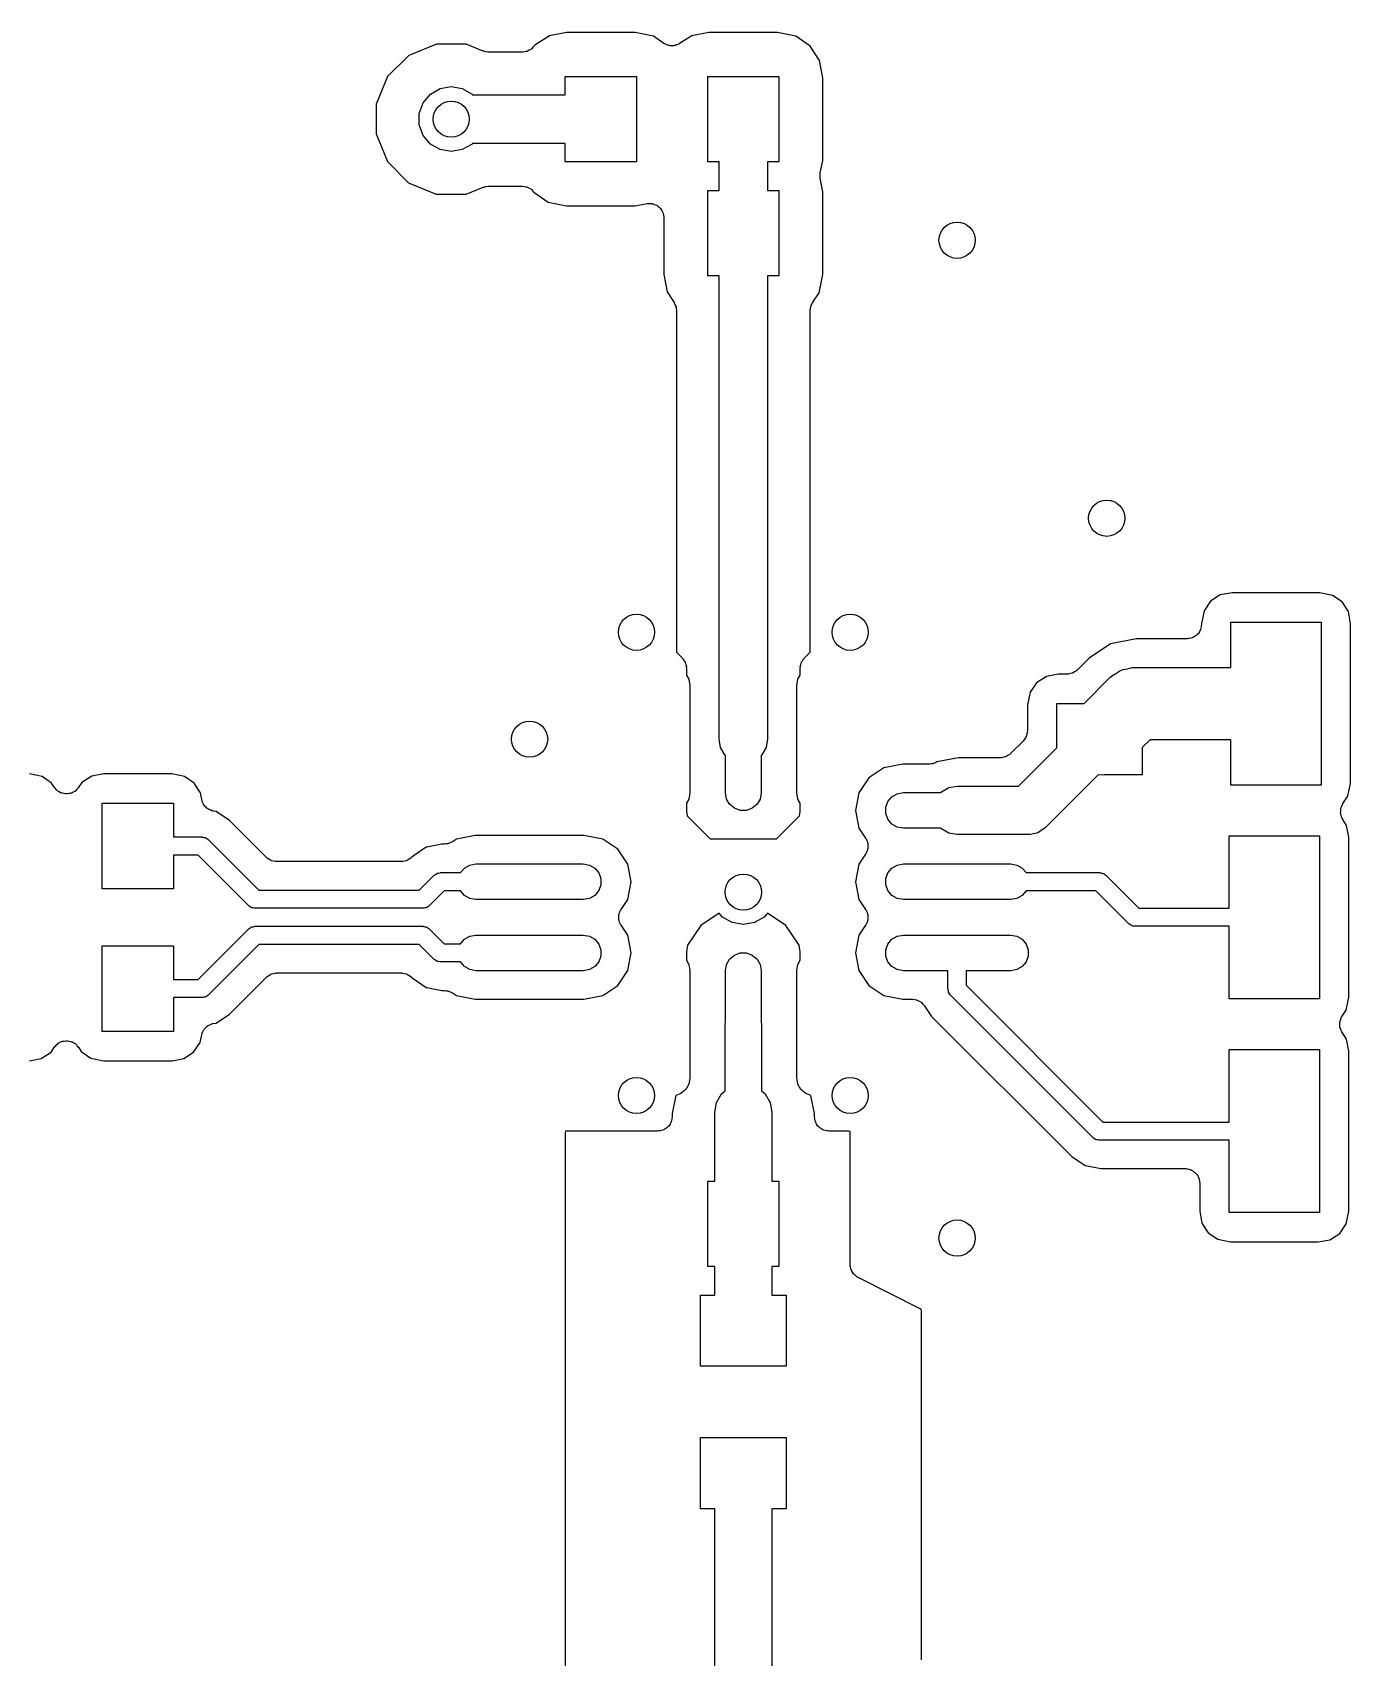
# Model space of a CAD drawing. Extents: x 85 to 210, y -138 to -65.
# Drawn here: x 180.26 to 189.51, y -112.69 to -101.29 of the extents above; entities that cross this region are included whole.
import ezdxf

# ---------------------------------------------------------------- set-up
doc = ezdxf.new("R2010")
doc.units = 0
doc.header["$MEASUREMENT"] = 0
doc.layers.add('BLACK', color=7, linetype='CONTINUOUS')

msp = doc.modelspace()

# ---------------------------------------------------------------- linework, layer by layer
at = {"layer": 'Black'}
for p, q in [((183.889, -101.315), (183.787, -101.381)), ((184.009, -101.292), (183.889, -101.315)), ((184.49, -101.292), (184.009, -101.292)), ((184.619, -101.318), (184.49, -101.292)), ((184.693, -101.369), (184.619, -101.318)), ((184.889, -101.315), (184.803, -101.37)), ((185.009, -101.292), (184.889, -101.315)), ((185.49, -101.292), (185.009, -101.292)), ((185.619, -101.318), (185.49, -101.292)), ((185.719, -101.387), (185.619, -101.318)), ((182.902, -101.453), (182.753, -101.601)), ((183.096, -101.373), (182.902, -101.453)), ((183.305, -101.373), (183.096, -101.373)), ((183.424, -101.422), (183.305, -101.373)), ((183.426, -101.423), (183.424, -101.422)), ((183.428, -101.424), (183.426, -101.423)), ((183.443, -101.427), (183.428, -101.424)), ((183.458, -101.43), (183.443, -101.427)), ((183.46, -101.43), (183.458, -101.43)), ((183.462, -101.43), (183.46, -101.43)), ((183.7, -101.43), (183.462, -101.43)), ((183.714, -101.428), (183.7, -101.43)), ((183.727, -101.426), (183.714, -101.428)), ((183.731, -101.425), (183.727, -101.426)), ((183.735, -101.424), (183.731, -101.425)), ((183.746, -101.417), (183.735, -101.424)), ((183.759, -101.411), (183.746, -101.417)), ((183.761, -101.409), (183.759, -101.411)), ((183.765, -101.407), (183.761, -101.409)), ((183.773, -101.396), (183.765, -101.407)), ((183.783, -101.386), (183.773, -101.396)), ((183.787, -101.381), (183.783, -101.386)), ((184.698, -101.371), (184.693, -101.369)), ((184.703, -101.375), (184.698, -101.371)), ((184.714, -101.378), (184.703, -101.375)), ((184.724, -101.383), (184.714, -101.378)), ((184.731, -101.383), (184.724, -101.383)), ((184.737, -101.385), (184.731, -101.383)), ((184.748, -101.385), (184.737, -101.385)), ((184.759, -101.386), (184.748, -101.385)), ((184.765, -101.384), (184.759, -101.386)), ((184.771, -101.384), (184.765, -101.384)), ((184.782, -101.379), (184.771, -101.384)), ((184.792, -101.376), (184.782, -101.379)), ((184.797, -101.373), (184.792, -101.376)), ((184.803, -101.37), (184.797, -101.373)), ((185.785, -101.489), (185.719, -101.387)), ((185.808, -101.609), (185.785, -101.489)), ((182.753, -101.601), (182.673, -101.795)), ((183.054, -101.725), (183.122, -101.686)), ((183.122, -101.686), (183.2, -101.672)), ((183.2, -101.672), (183.278, -101.686)), ((183.278, -101.686), (183.346, -101.725)), ((184, -101.73), (184, -101.6)), ((184, -101.6), (184.5, -101.6)), ((184.5, -101.6), (184.5, -102.2)), ((185, -102.2), (185, -101.6)), ((185, -101.6), (185.5, -101.6)), ((185.5, -101.6), (185.5, -102.2)), ((185.808, -102.19), (185.808, -101.609)), ((182.673, -101.795), (182.673, -102.004)), ((182.976, -101.86), (183.003, -101.786)), ((183.003, -101.786), (183.054, -101.725)), ((183.346, -101.725), (183.35, -101.73)), ((183.35, -101.73), (184, -101.73)), ((182.976, -101.94), (182.976, -101.86)), ((182.673, -102.004), (182.753, -102.198)), ((183.003, -102.014), (182.976, -101.94)), ((183.054, -102.075), (183.003, -102.014)), ((183.122, -102.114), (183.054, -102.075)), ((183.2, -102.128), (183.122, -102.114)), ((183.278, -102.114), (183.2, -102.128)), ((183.346, -102.075), (183.278, -102.114)), ((183.35, -102.07), (183.346, -102.075)), ((184, -102.07), (183.35, -102.07)), ((184, -102.2), (184, -102.07)), ((182.753, -102.198), (182.901, -102.347)), ((184.5, -102.2), (184, -102.2)), ((185.08, -102.2), (185, -102.2)), ((185.08, -102.4), (185.08, -102.2)), ((185.5, -102.2), (185.42, -102.2)), ((185.42, -102.2), (185.42, -102.4)), ((185.79, -102.276), (185.808, -102.19)), ((182.901, -102.347), (183.095, -102.427)), ((183.304, -102.427), (183.424, -102.378)), ((183.424, -102.378), (183.426, -102.377)), ((183.426, -102.377), (183.428, -102.376)), ((183.428, -102.376), (183.443, -102.373)), ((183.443, -102.373), (183.458, -102.37)), ((183.458, -102.37), (183.46, -102.37)), ((183.46, -102.37), (183.462, -102.37)), ((183.462, -102.37), (183.698, -102.37)), ((183.698, -102.37), (183.713, -102.373)), ((183.713, -102.373), (183.728, -102.374)), ((183.728, -102.374), (183.73, -102.376)), ((183.73, -102.376), (183.733, -102.376)), ((183.733, -102.376), (183.746, -102.384)), ((185.789, -102.311), (185.79, -102.296)), ((185.79, -102.313), (185.789, -102.311)), ((185.79, -102.278), (185.79, -102.276)), ((185.79, -102.28), (185.79, -102.278)), ((185.79, -102.296), (185.79, -102.28)), ((185.79, -102.315), (185.79, -102.313)), ((185.808, -102.409), (185.79, -102.315)), ((183.095, -102.427), (183.304, -102.427)), ((183.746, -102.384), (183.759, -102.39)), ((183.759, -102.39), (183.761, -102.392)), ((183.761, -102.392), (183.763, -102.393)), ((183.763, -102.393), (183.772, -102.405)), ((183.772, -102.405), (183.779, -102.412)), ((183.779, -102.412), (183.881, -102.482)), ((183.881, -102.482), (184.01, -102.508)), ((184.491, -102.508), (184.574, -102.492)), ((184.574, -102.492), (184.574, -102.492)), ((184.574, -102.492), (184.575, -102.492)), ((184.575, -102.492), (184.592, -102.492)), ((184.592, -102.492), (184.608, -102.492)), ((184.608, -102.492), (184.609, -102.492)), ((184.609, -102.492), (184.61, -102.492)), ((184.61, -102.492), (184.625, -102.498)), ((185, -103), (185, -102.4)), ((185, -102.4), (185.08, -102.4)), ((185.42, -102.4), (185.5, -102.4)), ((185.5, -102.4), (185.5, -103)), ((185.808, -102.99), (185.808, -102.409)), ((184.01, -102.508), (184.491, -102.508)), ((184.625, -102.498), (184.641, -102.503)), ((184.641, -102.503), (184.642, -102.504)), ((184.642, -102.504), (184.642, -102.504)), ((184.642, -102.504), (184.655, -102.515)), ((184.655, -102.515), (184.668, -102.525)), ((184.668, -102.525), (184.668, -102.526)), ((184.668, -102.526), (184.669, -102.526)), ((184.669, -102.526), (184.677, -102.541)), ((184.677, -102.541), (184.686, -102.555)), ((184.686, -102.555), (184.686, -102.556)), ((184.686, -102.556), (184.686, -102.556)), ((184.686, -102.556), (184.689, -102.573)), ((184.689, -102.573), (184.692, -102.589)), ((184.692, -102.589), (184.692, -102.59)), ((184.692, -102.59), (184.692, -102.59)), ((184.692, -102.59), (184.692, -102.991)), ((184.692, -102.991), (184.715, -103.111)), ((185.08, -103), (185, -103)), ((185.08, -105.599), (185.08, -103)), ((185.5, -103), (185.42, -103)), ((185.42, -103), (185.42, -105.599)), ((185.782, -103.119), (185.808, -102.99)), ((184.715, -103.111), (184.764, -103.187)), ((185.737, -103.184), (185.782, -103.119)), ((184.764, -103.187), (184.768, -103.198)), ((184.768, -103.198), (184.774, -103.207)), ((184.774, -103.207), (184.775, -103.213)), ((184.775, -103.213), (184.778, -103.219)), ((184.778, -103.219), (184.778, -103.23)), ((184.778, -103.23), (184.78, -103.241)), ((184.78, -103.241), (184.78, -105.639)), ((185.72, -103.24), (185.722, -103.228)), ((185.72, -105.639), (185.72, -103.24)), ((185.722, -103.228), (185.723, -103.215)), ((185.723, -103.215), (185.725, -103.211)), ((185.725, -103.211), (185.726, -103.206)), ((185.726, -103.206), (185.732, -103.195)), ((185.732, -103.195), (185.737, -103.184)), ((188.68, -105.223), (188.597, -105.238)), ((189.295, -105.223), (188.68, -105.223)), ((189.385, -105.241), (189.295, -105.223)), ((188.528, -105.282), (188.483, -105.349)), ((188.597, -105.238), (188.528, -105.282)), ((189.452, -105.286), (189.385, -105.241)), ((189.496, -105.355), (189.452, -105.286)), ((188.465, -105.446), (188.463, -105.455)), ((188.463, -105.455), (188.463, -105.463)), ((188.483, -105.349), (188.465, -105.439)), ((188.465, -105.439), (188.465, -105.446)), ((188.671, -105.746), (188.671, -105.428)), ((188.671, -105.428), (189.305, -105.428)), ((189.305, -105.428), (189.305, -106.572)), ((189.511, -105.438), (189.496, -105.355)), ((189.511, -106.561), (189.511, -105.438)), ((188.01, -105.546), (187.827, -105.582)), ((188.365, -105.546), (188.01, -105.546)), ((188.373, -105.544), (188.365, -105.546)), ((188.382, -105.544), (188.373, -105.544)), ((188.39, -105.541), (188.382, -105.544)), ((188.399, -105.54), (188.39, -105.541)), ((188.406, -105.536), (188.399, -105.54)), ((188.415, -105.533), (188.406, -105.536)), ((188.421, -105.527), (188.415, -105.533)), ((188.429, -105.523), (188.421, -105.527)), ((188.435, -105.516), (188.429, -105.523)), ((188.441, -105.51), (188.435, -105.516)), ((188.446, -105.503), (188.441, -105.51)), ((188.451, -105.496), (188.446, -105.503)), ((188.454, -105.488), (188.451, -105.496)), ((188.459, -105.48), (188.454, -105.488)), ((188.46, -105.472), (188.459, -105.48)), ((188.463, -105.463), (188.46, -105.472)), ((184.78, -105.639), (184.821, -105.679)), ((184.821, -105.679), (184.823, -105.683)), ((184.823, -105.683), (184.827, -105.686)), ((184.827, -105.686), (184.833, -105.697)), ((185.08, -106.25), (185.08, -105.599)), ((185.42, -105.599), (185.42, -106.25)), ((185.667, -105.697), (185.673, -105.686)), ((185.673, -105.686), (185.677, -105.683)), ((185.677, -105.683), (185.679, -105.679)), ((185.679, -105.679), (185.72, -105.639)), ((187.672, -105.686), (187.593, -105.765)), ((187.678, -105.682), (187.672, -105.686)), ((187.827, -105.582), (187.678, -105.682)), ((184.833, -105.697), (184.841, -105.708)), ((184.841, -105.708), (184.842, -105.712)), ((184.842, -105.712), (184.844, -105.716)), ((184.844, -105.716), (184.846, -105.729)), ((184.846, -105.729), (184.85, -105.741)), ((184.85, -105.741), (184.849, -105.746)), ((184.849, -105.746), (184.85, -105.75)), ((184.85, -105.75), (184.85, -105.8)), ((184.85, -105.8), (184.867, -105.83)), ((185.633, -105.83), (185.65, -105.8)), ((185.65, -105.741), (185.654, -105.729)), ((185.651, -105.746), (185.65, -105.741)), ((185.65, -105.75), (185.651, -105.746)), ((185.65, -105.8), (185.65, -105.75)), ((185.654, -105.729), (185.656, -105.716)), ((185.656, -105.716), (185.658, -105.712)), ((185.658, -105.712), (185.659, -105.708)), ((185.659, -105.708), (185.667, -105.697)), ((187.459, -105.794), (187.377, -105.81)), ((187.522, -105.794), (187.459, -105.794)), ((187.527, -105.793), (187.522, -105.794)), ((187.531, -105.794), (187.527, -105.793)), ((187.544, -105.79), (187.531, -105.794)), ((187.557, -105.788), (187.544, -105.79)), ((187.56, -105.786), (187.557, -105.788)), ((187.565, -105.785), (187.56, -105.786)), ((187.575, -105.777), (187.565, -105.785)), ((187.587, -105.771), (187.575, -105.777)), ((187.59, -105.767), (187.587, -105.771)), ((187.593, -105.765), (187.59, -105.767)), ((187.837, -105.805), (187.865, -105.789)), ((187.865, -105.789), (187.893, -105.77)), ((187.893, -105.77), (187.903, -105.767)), ((187.903, -105.767), (187.913, -105.761)), ((187.913, -105.761), (187.946, -105.756)), ((187.946, -105.756), (187.978, -105.747)), ((187.978, -105.747), (187.989, -105.748)), ((187.989, -105.748), (188, -105.746)), ((188, -105.746), (188.671, -105.746)), ((184.867, -105.83), (184.875, -105.873)), ((184.875, -105.873), (184.875, -106.627)), ((185.625, -105.873), (185.633, -105.83)), ((185.625, -106.627), (185.625, -105.873)), ((187.308, -105.854), (187.262, -105.921)), ((187.377, -105.81), (187.308, -105.854)), ((187.641, -106), (187.82, -105.82)), ((187.82, -105.82), (187.83, -105.814)), ((187.83, -105.814), (187.837, -105.805)), ((187.262, -105.921), (187.244, -106.01)), ((187.244, -106.01), (187.244, -106.191)), ((187.45, -106.31), (187.45, -106)), ((187.45, -106), (187.641, -106)), ((185.09, -106.308), (185.08, -106.25)), ((185.42, -106.25), (185.41, -106.308)), ((187.221, -106.255), (187.217, -106.258)), ((187.227, -106.244), (187.221, -106.255)), ((187.235, -106.233), (187.227, -106.244)), ((187.236, -106.229), (187.235, -106.233)), ((187.238, -106.225), (187.236, -106.229)), ((187.24, -106.213), (187.238, -106.225)), ((187.244, -106.2), (187.24, -106.213)), ((187.244, -106.191), (187.243, -106.196)), ((187.243, -106.196), (187.244, -106.2)), ((188.105, -106.254), (188.05, -106.309)), ((188.671, -106.254), (188.105, -106.254)), ((188.671, -106.572), (188.671, -106.254)), ((185.12, -106.359), (185.09, -106.308)), ((185.125, -106.364), (185.12, -106.359)), ((185.125, -106.627), (185.125, -106.364)), ((185.38, -106.359), (185.375, -106.364)), ((185.375, -106.364), (185.375, -106.627)), ((185.41, -106.308), (185.38, -106.359)), ((187.098, -106.371), (187.093, -106.372)), ((187.108, -106.363), (187.098, -106.371)), ((187.12, -106.357), (187.108, -106.363)), ((187.122, -106.353), (187.12, -106.357)), ((187.126, -106.351), (187.122, -106.353)), ((187.215, -106.262), (187.126, -106.351)), ((187.18, -106.58), (187.45, -106.31)), ((187.217, -106.258), (187.215, -106.262)), ((188.05, -106.309), (188.05, -106.5)), ((186.236, -106.452), (186.131, -106.522)), ((186.369, -106.425), (186.236, -106.452)), ((186.556, -106.425), (186.369, -106.425)), ((186.568, -106.423), (186.556, -106.425)), ((186.58, -106.422), (186.568, -106.423)), ((186.585, -106.42), (186.58, -106.422)), ((186.591, -106.419), (186.585, -106.42)), ((186.601, -106.413), (186.591, -106.419)), ((186.607, -106.41), (186.601, -106.413)), ((186.76, -106.38), (186.607, -106.41)), ((187.055, -106.38), (186.76, -106.38)), ((187.06, -106.379), (187.055, -106.38)), ((187.064, -106.38), (187.06, -106.379)), ((187.077, -106.376), (187.064, -106.38)), ((187.09, -106.374), (187.077, -106.376)), ((187.093, -106.372), (187.09, -106.374)), ((180.329, -106.512), (180.24, -106.494)), ((180.396, -106.558), (180.329, -106.512)), ((180.416, -106.589), (180.396, -106.558)), ((180.424, -106.597), (180.416, -106.589)), ((180.43, -106.606), (180.424, -106.597)), ((180.575, -106.599), (180.568, -106.608)), ((180.583, -106.591), (180.575, -106.599)), ((180.608, -106.554), (180.583, -106.591)), ((180.677, -106.51), (180.608, -106.554)), ((180.759, -106.494), (180.677, -106.51)), ((181.24, -106.494), (180.759, -106.494)), ((181.329, -106.512), (181.24, -106.494)), ((181.396, -106.558), (181.329, -106.512)), ((181.44, -106.627), (181.396, -106.558)), ((186.131, -106.522), (186.061, -106.626)), ((186.641, -106.62), (186.692, -106.59)), ((186.692, -106.59), (186.75, -106.58)), ((186.75, -106.58), (187.18, -106.58)), ((187.74, -106.5), (187.37, -106.87)), ((187.772, -106.503), (187.74, -106.5)), ((187.783, -106.5), (187.772, -106.503)), ((188.05, -106.5), (187.783, -106.5)), ((189.305, -106.572), (188.671, -106.572)), ((189.493, -106.651), (189.511, -106.561)), ((180.435, -106.61), (180.43, -106.606)), ((180.439, -106.614), (180.435, -106.61)), ((180.449, -106.619), (180.439, -106.614)), ((180.459, -106.626), (180.449, -106.619)), ((180.465, -106.627), (180.459, -106.626)), ((180.47, -106.63), (180.465, -106.627)), ((180.482, -106.631), (180.47, -106.63)), ((180.492, -106.634), (180.482, -106.631)), ((180.499, -106.634), (180.492, -106.634)), ((180.505, -106.634), (180.499, -106.634)), ((180.516, -106.632), (180.505, -106.634)), ((180.527, -106.631), (180.516, -106.632)), ((180.533, -106.628), (180.527, -106.631)), ((180.539, -106.627), (180.533, -106.628)), ((180.548, -106.621), (180.539, -106.627)), ((180.558, -106.616), (180.548, -106.621)), ((180.563, -106.611), (180.558, -106.616)), ((180.568, -106.608), (180.563, -106.611)), ((180.75, -107.3), (180.75, -106.7)), ((180.75, -106.7), (181.25, -106.7)), ((181.25, -106.7), (181.25, -106.936)), ((181.449, -106.674), (181.44, -106.627)), ((181.452, -106.681), (181.449, -106.674)), ((181.453, -106.688), (181.452, -106.681)), ((181.458, -106.697), (181.453, -106.688)), ((181.462, -106.707), (181.458, -106.697)), ((181.466, -106.712), (181.462, -106.707)), ((181.47, -106.719), (181.466, -106.712)), ((184.867, -106.67), (184.85, -106.7)), ((184.85, -106.7), (184.85, -106.758)), ((184.875, -106.627), (184.867, -106.67)), ((185.133, -106.67), (185.125, -106.627)), ((185.154, -106.707), (185.133, -106.67)), ((185.188, -106.735), (185.154, -106.707)), ((185.346, -106.707), (185.312, -106.735)), ((185.367, -106.67), (185.346, -106.707)), ((185.375, -106.627), (185.367, -106.67)), ((185.633, -106.67), (185.625, -106.627)), ((185.65, -106.7), (185.633, -106.67)), ((185.65, -106.758), (185.65, -106.7)), ((186.061, -106.626), (186.036, -106.75)), ((186.25, -106.728), (186.265, -106.688)), ((186.265, -106.688), (186.293, -106.654)), ((186.293, -106.654), (186.33, -106.633)), ((186.33, -106.633), (186.373, -106.625)), ((186.373, -106.625), (186.636, -106.625)), ((186.636, -106.625), (186.641, -106.62)), ((189.448, -106.724), (189.452, -106.713)), ((189.452, -106.713), (189.456, -106.708)), ((189.456, -106.708), (189.458, -106.702)), ((189.458, -106.702), (189.493, -106.651)), ((181.477, -106.725), (181.47, -106.719)), ((181.484, -106.733), (181.477, -106.725)), ((181.49, -106.737), (181.484, -106.733)), ((181.496, -106.741), (181.49, -106.737)), ((181.505, -106.745), (181.496, -106.741)), ((181.514, -106.75), (181.505, -106.745)), ((181.521, -106.751), (181.514, -106.75)), ((181.528, -106.754), (181.521, -106.751)), ((181.55, -106.758), (181.528, -106.754)), ((181.643, -106.821), (181.55, -106.758)), ((181.903, -107.08), (181.643, -106.821)), ((184.85, -106.758), (184.856, -106.787)), ((184.856, -106.787), (185.018, -106.95)), ((185.228, -106.75), (185.188, -106.735)), ((185.272, -106.75), (185.228, -106.75)), ((185.312, -106.735), (185.272, -106.75)), ((185.482, -106.95), (185.644, -106.787)), ((185.644, -106.787), (185.65, -106.758)), ((186.036, -106.75), (186.061, -106.874)), ((186.25, -106.772), (186.25, -106.728)), ((186.265, -106.812), (186.25, -106.772)), ((186.293, -106.846), (186.265, -106.812)), ((189.441, -106.769), (189.442, -106.757)), ((189.443, -106.775), (189.441, -106.769)), ((189.442, -106.746), (189.443, -106.74)), ((189.442, -106.757), (189.442, -106.746)), ((189.443, -106.74), (189.444, -106.734)), ((189.443, -106.781), (189.443, -106.775)), ((189.448, -106.791), (189.443, -106.781)), ((189.444, -106.734), (189.448, -106.724)), ((189.451, -106.802), (189.448, -106.791)), ((189.454, -106.807), (189.451, -106.802)), ((189.457, -106.813), (189.454, -106.807)), ((189.484, -106.855), (189.457, -106.813)), ((181.25, -106.936), (181.45, -106.936)), ((181.45, -106.936), (181.453, -106.937)), ((181.453, -106.937), (181.456, -106.937)), ((181.456, -106.937), (181.464, -106.939)), ((181.464, -106.939), (181.472, -106.94)), ((181.472, -106.94), (181.474, -106.942)), ((183.369, -106.925), (183.236, -106.952)), ((184.131, -106.925), (183.369, -106.925)), ((184.264, -106.952), (184.131, -106.925)), ((186.061, -106.874), (186.108, -106.944)), ((186.33, -106.867), (186.293, -106.846)), ((186.373, -106.875), (186.33, -106.867)), ((186.636, -106.875), (186.373, -106.875)), ((186.641, -106.88), (186.636, -106.875)), ((186.692, -106.91), (186.641, -106.88)), ((186.75, -106.92), (186.692, -106.91)), ((187.25, -106.92), (186.75, -106.92)), ((187.257, -106.919), (187.25, -106.92)), ((187.265, -106.919), (187.257, -106.919)), ((187.286, -106.914), (187.265, -106.919)), ((187.308, -106.91), (187.286, -106.914)), ((187.315, -106.906), (187.308, -106.91)), ((187.322, -106.904), (187.315, -106.906)), ((187.34, -106.891), (187.322, -106.904)), ((187.359, -106.88), (187.34, -106.891)), ((187.364, -106.874), (187.359, -106.88)), ((187.37, -106.87), (187.364, -106.874)), ((188.659, -107.436), (188.659, -106.928)), ((188.659, -106.928), (189.293, -106.928)), ((189.293, -106.928), (189.293, -108.072)), ((189.499, -106.938), (189.484, -106.855)), ((189.499, -108.061), (189.499, -106.938)), ((181.474, -106.942), (181.477, -106.942)), ((181.477, -106.942), (181.484, -106.947)), ((181.484, -106.947), (181.491, -106.951)), ((181.491, -106.951), (181.493, -106.953)), ((181.493, -106.953), (181.495, -106.955)), ((181.495, -106.955), (181.849, -107.309)), ((183.025, -107.008), (182.932, -107.071)), ((183.028, -107.008), (183.025, -107.008)), ((183.135, -106.986), (183.028, -107.008)), ((183.028, -107.008), (183.028, -107.008)), ((183.153, -106.986), (183.135, -106.986)), ((183.165, -106.984), (183.153, -106.986)), ((183.177, -106.984), (183.165, -106.984)), ((183.182, -106.981), (183.177, -106.984)), ((183.187, -106.98), (183.182, -106.981)), ((183.198, -106.974), (183.187, -106.98)), ((183.209, -106.97), (183.198, -106.974)), ((183.236, -106.952), (183.209, -106.97)), ((184.369, -107.022), (184.264, -106.952)), ((184.439, -107.126), (184.369, -107.022)), ((185.018, -106.95), (185.482, -106.95)), ((186.108, -106.944), (186.111, -106.95)), ((186.111, -107.05), (186.108, -107.056)), ((186.111, -106.95), (186.115, -106.956)), ((186.115, -107.044), (186.111, -107.05)), ((186.115, -106.956), (186.118, -106.966)), ((186.118, -107.034), (186.115, -107.044)), ((186.118, -106.966), (186.122, -106.976)), ((186.122, -107.024), (186.118, -107.034)), ((186.122, -106.976), (186.123, -106.983)), ((186.123, -107.017), (186.122, -107.024)), ((186.123, -106.983), (186.124, -106.989)), ((186.124, -107.011), (186.123, -107.017)), ((186.124, -106.989), (186.124, -107)), ((186.124, -107), (186.124, -107.011)), ((181.424, -107.063), (181.25, -107.063)), ((181.25, -107.063), (181.25, -107.3)), ((181.778, -107.418), (181.424, -107.063)), ((181.906, -107.083), (181.903, -107.08)), ((181.909, -107.086), (181.906, -107.083)), ((181.921, -107.093), (181.909, -107.086)), ((181.931, -107.1), (181.921, -107.093)), ((181.936, -107.101), (181.931, -107.1)), ((181.939, -107.103), (181.936, -107.101)), ((181.952, -107.106), (181.939, -107.103)), ((181.965, -107.109), (181.952, -107.106)), ((181.969, -107.109), (181.965, -107.109)), ((181.974, -107.109), (181.969, -107.109)), ((182.851, -107.109), (181.974, -107.109)), ((182.856, -107.109), (182.851, -107.109)), ((182.86, -107.109), (182.856, -107.109)), ((182.873, -107.106), (182.86, -107.109)), ((182.886, -107.103), (182.873, -107.106)), ((182.889, -107.101), (182.886, -107.103)), ((182.894, -107.1), (182.889, -107.101)), ((182.904, -107.093), (182.894, -107.1)), ((182.916, -107.086), (182.904, -107.093)), ((182.919, -107.083), (182.916, -107.086)), ((182.922, -107.08), (182.919, -107.083)), ((182.932, -107.071), (182.922, -107.08)), ((183.266, -107.186), (183.293, -107.154)), ((183.293, -107.154), (183.33, -107.133)), ((183.33, -107.133), (183.373, -107.125)), ((183.373, -107.125), (184.127, -107.125)), ((184.127, -107.125), (184.17, -107.133)), ((184.17, -107.133), (184.207, -107.154)), ((184.207, -107.154), (184.235, -107.188)), ((184.464, -107.25), (184.439, -107.126)), ((186.061, -107.126), (186.036, -107.25)), ((186.108, -107.056), (186.061, -107.126)), ((186.265, -107.188), (186.293, -107.154)), ((186.293, -107.154), (186.33, -107.133)), ((186.33, -107.133), (186.373, -107.125)), ((186.373, -107.125), (187.127, -107.125)), ((187.127, -107.125), (187.17, -107.133)), ((187.17, -107.133), (187.207, -107.154)), ((187.207, -107.154), (187.234, -107.186)), ((182.976, -107.309), (183.08, -107.205)), ((183.08, -107.205), (183.082, -107.203)), ((183.082, -107.203), (183.084, -107.201)), ((183.084, -107.201), (183.091, -107.197)), ((183.091, -107.197), (183.098, -107.192)), ((183.098, -107.192), (183.101, -107.192)), ((183.101, -107.192), (183.103, -107.19)), ((183.103, -107.19), (183.111, -107.189)), ((183.111, -107.189), (183.119, -107.187)), ((183.119, -107.187), (183.122, -107.187)), ((183.122, -107.187), (183.125, -107.186)), ((183.125, -107.186), (183.266, -107.186)), ((184.235, -107.188), (184.25, -107.228)), ((184.25, -107.272), (184.235, -107.312)), ((184.25, -107.228), (184.25, -107.272)), ((184.439, -107.374), (184.464, -107.25)), ((186.036, -107.25), (186.061, -107.374)), ((186.25, -107.228), (186.265, -107.188)), ((186.25, -107.272), (186.25, -107.228)), ((186.265, -107.312), (186.25, -107.272)), ((187.234, -107.186), (187.75, -107.186)), ((187.75, -107.186), (187.753, -107.187)), ((187.753, -107.187), (187.756, -107.187)), ((187.756, -107.187), (187.764, -107.189)), ((187.764, -107.189), (187.772, -107.19)), ((187.772, -107.19), (187.774, -107.192)), ((187.774, -107.192), (187.777, -107.192)), ((187.777, -107.192), (187.784, -107.197)), ((187.784, -107.197), (187.791, -107.201)), ((187.791, -107.201), (187.793, -107.203)), ((187.793, -107.203), (187.795, -107.205)), ((187.795, -107.205), (188.026, -107.436)), ((181.25, -107.3), (180.75, -107.3)), ((181.849, -107.309), (182.976, -107.309)), ((183.151, -107.313), (183.047, -107.418)), ((183.266, -107.313), (183.151, -107.313)), ((183.293, -107.346), (183.266, -107.313)), ((183.33, -107.367), (183.293, -107.346)), ((183.373, -107.375), (183.33, -107.367)), ((184.127, -107.375), (183.373, -107.375)), ((184.17, -107.367), (184.127, -107.375)), ((184.207, -107.346), (184.17, -107.367)), ((184.235, -107.312), (184.207, -107.346)), ((184.392, -107.444), (184.439, -107.374)), ((186.061, -107.374), (186.108, -107.444)), ((186.293, -107.346), (186.265, -107.312)), ((186.33, -107.367), (186.293, -107.346)), ((186.373, -107.375), (186.33, -107.367)), ((187.127, -107.375), (186.373, -107.375)), ((187.17, -107.367), (187.127, -107.375)), ((187.207, -107.346), (187.17, -107.367)), ((187.234, -107.313), (187.207, -107.346)), ((187.724, -107.313), (187.234, -107.313)), ((187.955, -107.545), (187.724, -107.313)), ((181.78, -107.42), (181.778, -107.418)), ((181.782, -107.422), (181.78, -107.42)), ((181.789, -107.426), (181.782, -107.422)), ((181.796, -107.431), (181.789, -107.426)), ((181.799, -107.431), (181.796, -107.431)), ((181.801, -107.433), (181.799, -107.431)), ((181.809, -107.434), (181.801, -107.433)), ((181.817, -107.436), (181.809, -107.434)), ((181.82, -107.436), (181.817, -107.436)), ((181.823, -107.436), (181.82, -107.436)), ((183.002, -107.436), (181.823, -107.436)), ((183.005, -107.436), (183.002, -107.436)), ((183.008, -107.436), (183.005, -107.436)), ((183.016, -107.434), (183.008, -107.436)), ((183.024, -107.433), (183.016, -107.434)), ((183.026, -107.431), (183.024, -107.433)), ((183.029, -107.431), (183.026, -107.431)), ((183.036, -107.426), (183.029, -107.431)), ((183.043, -107.422), (183.036, -107.426)), ((183.045, -107.42), (183.043, -107.422)), ((183.047, -107.418), (183.045, -107.42)), ((184.376, -107.489), (184.377, -107.483)), ((184.376, -107.5), (184.376, -107.489)), ((184.376, -107.511), (184.376, -107.5)), ((184.377, -107.517), (184.376, -107.511)), ((184.377, -107.483), (184.378, -107.476)), ((184.378, -107.476), (184.382, -107.466)), ((184.382, -107.466), (184.385, -107.456)), ((184.385, -107.456), (184.389, -107.45)), ((184.389, -107.45), (184.392, -107.444)), ((185.081, -107.471), (184.951, -107.558)), ((185.104, -107.498), (185.081, -107.471)), ((185.172, -107.537), (185.104, -107.498)), ((185.396, -107.498), (185.328, -107.537)), ((185.419, -107.471), (185.396, -107.498)), ((185.549, -107.558), (185.419, -107.471)), ((186.108, -107.444), (186.111, -107.45)), ((186.111, -107.45), (186.115, -107.456)), ((186.115, -107.456), (186.118, -107.466)), ((186.118, -107.466), (186.122, -107.476)), ((186.122, -107.476), (186.123, -107.483)), ((186.123, -107.483), (186.124, -107.489)), ((186.124, -107.511), (186.123, -107.517)), ((186.124, -107.489), (186.124, -107.5)), ((186.124, -107.5), (186.124, -107.511)), ((188.026, -107.436), (188.659, -107.436)), ((181.424, -107.936), (181.778, -107.582)), ((181.778, -107.582), (181.78, -107.58)), ((181.78, -107.58), (181.782, -107.578)), ((181.782, -107.578), (181.789, -107.574)), ((181.789, -107.574), (181.796, -107.569)), ((181.796, -107.569), (181.799, -107.569)), ((181.799, -107.569), (181.801, -107.567)), ((181.801, -107.567), (181.809, -107.566)), ((181.809, -107.566), (181.817, -107.564)), ((181.817, -107.564), (181.82, -107.564)), ((181.82, -107.564), (181.823, -107.563)), ((181.823, -107.563), (183.002, -107.563)), ((183.002, -107.563), (183.005, -107.564)), ((183.005, -107.564), (183.008, -107.564)), ((183.008, -107.564), (183.016, -107.566)), ((183.016, -107.566), (183.024, -107.567)), ((183.024, -107.567), (183.026, -107.569)), ((183.026, -107.569), (183.029, -107.569)), ((183.029, -107.569), (183.036, -107.574)), ((183.036, -107.574), (183.043, -107.578)), ((183.043, -107.578), (183.045, -107.58)), ((183.045, -107.58), (183.047, -107.582)), ((183.047, -107.582), (183.151, -107.686)), ((183.33, -107.633), (183.373, -107.625)), ((183.373, -107.625), (184.127, -107.625)), ((184.127, -107.625), (184.17, -107.633)), ((184.378, -107.524), (184.377, -107.517)), ((184.382, -107.534), (184.378, -107.524)), ((184.385, -107.544), (184.382, -107.534)), ((184.389, -107.55), (184.385, -107.544)), ((184.392, -107.556), (184.389, -107.55)), ((184.439, -107.626), (184.392, -107.556)), ((184.951, -107.558), (184.859, -107.695)), ((185.25, -107.551), (185.172, -107.537)), ((185.328, -107.537), (185.25, -107.551)), ((185.641, -107.695), (185.549, -107.558)), ((186.108, -107.556), (186.061, -107.626)), ((186.111, -107.55), (186.108, -107.556)), ((186.115, -107.544), (186.111, -107.55)), ((186.118, -107.534), (186.115, -107.544)), ((186.122, -107.524), (186.118, -107.534)), ((186.123, -107.517), (186.122, -107.524)), ((186.33, -107.633), (186.373, -107.625)), ((186.373, -107.625), (187.127, -107.625)), ((187.127, -107.625), (187.17, -107.633)), ((187.957, -107.547), (187.955, -107.545)), ((187.959, -107.549), (187.957, -107.547)), ((187.966, -107.553), (187.959, -107.549)), ((187.973, -107.558), (187.966, -107.553)), ((187.976, -107.558), (187.973, -107.558)), ((187.978, -107.56), (187.976, -107.558)), ((187.986, -107.561), (187.978, -107.56)), ((187.994, -107.563), (187.986, -107.561)), ((187.997, -107.563), (187.994, -107.563)), ((188, -107.563), (187.997, -107.563)), ((188.659, -107.563), (188, -107.563)), ((188.659, -108.072), (188.659, -107.563)), ((180.75, -108.3), (180.75, -107.7)), ((180.75, -107.7), (181.25, -107.7)), ((181.25, -107.7), (181.25, -107.936)), ((181.849, -107.691), (181.495, -108.045)), ((182.976, -107.691), (181.849, -107.691)), ((183.08, -107.795), (182.976, -107.691)), ((183.151, -107.686), (183.266, -107.686)), ((183.266, -107.686), (183.293, -107.654)), ((183.293, -107.654), (183.33, -107.633)), ((184.17, -107.633), (184.207, -107.654)), ((184.207, -107.654), (184.235, -107.688)), ((184.235, -107.688), (184.25, -107.728)), ((184.25, -107.728), (184.25, -107.772)), ((184.464, -107.75), (184.439, -107.626)), ((184.859, -107.695), (184.85, -107.742)), ((185.65, -107.742), (185.641, -107.695)), ((186.061, -107.626), (186.036, -107.75)), ((186.25, -107.728), (186.265, -107.688)), ((186.25, -107.772), (186.25, -107.728)), ((186.265, -107.688), (186.293, -107.654)), ((186.293, -107.654), (186.33, -107.633)), ((187.17, -107.633), (187.207, -107.654)), ((187.207, -107.654), (187.235, -107.688)), ((187.235, -107.688), (187.25, -107.728)), ((187.25, -107.728), (187.25, -107.772)), ((183.082, -107.797), (183.08, -107.795)), ((183.084, -107.799), (183.082, -107.797)), ((183.091, -107.803), (183.084, -107.799)), ((183.098, -107.808), (183.091, -107.803)), ((183.101, -107.808), (183.098, -107.808)), ((183.103, -107.81), (183.101, -107.808)), ((183.111, -107.811), (183.103, -107.81)), ((183.119, -107.813), (183.111, -107.811)), ((183.122, -107.813), (183.119, -107.813)), ((183.125, -107.813), (183.122, -107.813)), ((183.266, -107.813), (183.125, -107.813)), ((183.293, -107.846), (183.266, -107.813)), ((183.33, -107.867), (183.293, -107.846)), ((184.207, -107.846), (184.17, -107.867)), ((184.235, -107.812), (184.207, -107.846)), ((184.25, -107.772), (184.235, -107.812)), ((184.439, -107.874), (184.464, -107.75)), ((184.85, -107.742), (184.85, -107.8)), ((184.85, -107.8), (184.867, -107.83)), ((184.867, -107.83), (184.875, -107.873)), ((185.125, -107.873), (185.133, -107.83)), ((185.133, -107.83), (185.154, -107.793)), ((185.154, -107.793), (185.188, -107.765)), ((185.188, -107.765), (185.228, -107.75)), ((185.228, -107.75), (185.272, -107.75)), ((185.272, -107.75), (185.312, -107.765)), ((185.312, -107.765), (185.346, -107.793)), ((185.346, -107.793), (185.367, -107.83)), ((185.367, -107.83), (185.375, -107.873)), ((185.625, -107.873), (185.633, -107.83)), ((185.633, -107.83), (185.65, -107.8)), ((185.65, -107.8), (185.65, -107.742)), ((186.036, -107.75), (186.061, -107.874)), ((186.265, -107.812), (186.25, -107.772)), ((186.293, -107.846), (186.265, -107.812)), ((186.33, -107.867), (186.293, -107.846)), ((187.207, -107.846), (187.17, -107.867)), ((187.235, -107.812), (187.207, -107.846)), ((187.25, -107.772), (187.235, -107.812)), ((181.25, -107.936), (181.424, -107.936)), ((181.643, -108.179), (181.903, -107.92)), ((181.903, -107.92), (181.906, -107.917)), ((181.906, -107.917), (181.909, -107.914)), ((181.909, -107.914), (181.921, -107.907)), ((181.921, -107.907), (181.931, -107.9)), ((181.931, -107.9), (181.936, -107.899)), ((181.936, -107.899), (181.939, -107.897)), ((181.939, -107.897), (181.952, -107.894)), ((181.952, -107.894), (181.965, -107.891)), ((181.965, -107.891), (181.969, -107.891)), ((181.969, -107.891), (181.974, -107.89)), ((181.974, -107.89), (182.851, -107.89)), ((182.851, -107.89), (182.856, -107.891)), ((182.856, -107.891), (182.86, -107.891)), ((182.86, -107.891), (182.873, -107.894)), ((182.873, -107.894), (182.886, -107.897)), ((182.886, -107.897), (182.889, -107.899)), ((182.889, -107.899), (182.894, -107.9)), ((182.894, -107.9), (182.904, -107.907)), ((182.904, -107.907), (182.916, -107.914)), ((182.916, -107.914), (182.919, -107.917)), ((182.919, -107.917), (182.922, -107.92)), ((182.922, -107.92), (182.932, -107.929)), ((182.932, -107.929), (183.025, -107.992)), ((183.373, -107.875), (183.33, -107.867)), ((184.127, -107.875), (183.373, -107.875)), ((184.17, -107.867), (184.127, -107.875)), ((184.369, -107.978), (184.439, -107.874)), ((184.875, -107.873), (184.875, -108.627)), ((185.125, -108.239), (185.125, -107.873)), ((185.375, -107.873), (185.375, -108.239)), ((185.625, -108.627), (185.625, -107.873)), ((186.061, -107.874), (186.131, -107.978)), ((186.373, -107.875), (186.33, -107.867)), ((186.686, -107.875), (186.373, -107.875)), ((186.686, -108.002), (186.686, -107.875)), ((187.127, -107.875), (186.814, -107.875)), ((186.814, -107.875), (186.814, -107.976)), ((187.17, -107.867), (187.127, -107.875)), ((181.45, -108.063), (181.25, -108.063)), ((181.25, -108.063), (181.25, -108.3)), ((181.453, -108.063), (181.45, -108.063)), ((181.456, -108.063), (181.453, -108.063)), ((181.464, -108.061), (181.456, -108.063)), ((181.472, -108.06), (181.464, -108.061)), ((181.474, -108.058), (181.472, -108.06)), ((181.477, -108.058), (181.474, -108.058)), ((181.484, -108.053), (181.477, -108.058)), ((181.491, -108.049), (181.484, -108.053)), ((181.493, -108.047), (181.491, -108.049)), ((181.495, -108.045), (181.493, -108.047)), ((183.025, -107.992), (183.028, -107.992)), ((183.028, -107.992), (183.028, -107.992)), ((183.028, -107.992), (183.135, -108.013)), ((183.135, -108.013), (183.153, -108.013)), ((183.153, -108.013), (183.165, -108.016)), ((183.165, -108.016), (183.177, -108.016)), ((183.177, -108.016), (183.182, -108.019)), ((183.182, -108.019), (183.187, -108.02)), ((183.187, -108.02), (183.198, -108.026)), ((183.198, -108.026), (183.209, -108.03)), ((183.209, -108.03), (183.236, -108.048)), ((183.236, -108.048), (183.369, -108.075)), ((183.369, -108.075), (184.131, -108.075)), ((184.131, -108.075), (184.264, -108.048)), ((184.264, -108.048), (184.369, -107.978)), ((186.131, -107.978), (186.236, -108.048)), ((186.236, -108.048), (186.369, -108.075)), ((186.369, -108.075), (186.437, -108.075)), ((186.437, -108.075), (186.451, -108.077)), ((186.451, -108.077), (186.465, -108.079)), ((186.465, -108.079), (186.468, -108.08)), ((186.468, -108.08), (186.471, -108.081)), ((186.471, -108.081), (186.483, -108.088)), ((186.687, -108.005), (186.686, -108.002)), ((186.687, -108.008), (186.687, -108.005)), ((186.689, -108.016), (186.687, -108.008)), ((186.69, -108.024), (186.689, -108.016)), ((186.692, -108.026), (186.69, -108.024)), ((186.692, -108.029), (186.692, -108.026)), ((186.697, -108.036), (186.692, -108.029)), ((186.701, -108.043), (186.697, -108.036)), ((186.703, -108.045), (186.701, -108.043)), ((186.705, -108.047), (186.703, -108.045)), ((187.703, -109.045), (186.705, -108.047)), ((186.814, -107.976), (187.774, -108.936)), ((189.293, -108.072), (188.659, -108.072)), ((189.481, -108.151), (189.499, -108.061)), ((181.55, -108.242), (181.643, -108.179)), ((186.483, -108.088), (186.496, -108.094)), ((186.496, -108.094), (186.498, -108.097)), ((186.498, -108.097), (186.501, -108.098)), ((186.501, -108.098), (186.51, -108.109)), ((186.51, -108.109), (186.52, -108.119)), ((186.52, -108.119), (186.571, -108.195)), ((186.571, -108.195), (187.555, -109.179)), ((189.45, -108.199), (189.452, -108.193)), ((189.452, -108.193), (189.481, -108.151)), ((181.25, -108.3), (180.75, -108.3)), ((181.452, -108.312), (181.458, -108.302)), ((181.458, -108.302), (181.462, -108.292)), ((181.462, -108.292), (181.466, -108.287)), ((181.466, -108.287), (181.469, -108.282)), ((181.469, -108.282), (181.477, -108.274)), ((181.477, -108.274), (181.485, -108.266)), ((181.485, -108.266), (181.49, -108.263)), ((181.49, -108.263), (181.495, -108.259)), ((181.495, -108.259), (181.505, -108.255)), ((181.505, -108.255), (181.515, -108.249)), ((181.515, -108.249), (181.521, -108.248)), ((181.521, -108.248), (181.527, -108.246)), ((181.527, -108.246), (181.55, -108.242)), ((185.123, -108.25), (185.125, -108.239)), ((185.123, -108.717), (185.123, -108.25)), ((185.375, -108.239), (185.377, -108.25)), ((185.377, -108.25), (185.377, -108.717)), ((189.435, -108.259), (189.436, -108.248)), ((189.437, -108.265), (189.435, -108.259)), ((189.436, -108.237), (189.438, -108.231)), ((189.436, -108.248), (189.436, -108.237)), ((189.437, -108.272), (189.437, -108.265)), ((189.442, -108.282), (189.437, -108.272)), ((189.438, -108.225), (189.443, -108.215)), ((189.438, -108.231), (189.438, -108.225)), ((189.445, -108.293), (189.442, -108.282)), ((189.443, -108.215), (189.446, -108.204)), ((189.448, -108.298), (189.445, -108.293)), ((189.446, -108.204), (189.45, -108.199)), ((189.451, -108.304), (189.448, -108.298)), ((189.484, -108.355), (189.451, -108.304)), ((180.392, -108.446), (180.417, -108.409)), ((180.417, -108.409), (180.425, -108.401)), ((180.425, -108.401), (180.432, -108.392)), ((180.432, -108.392), (180.437, -108.389)), ((180.437, -108.389), (180.442, -108.384)), ((180.442, -108.384), (180.452, -108.379)), ((180.452, -108.379), (180.461, -108.373)), ((180.461, -108.373), (180.467, -108.372)), ((180.467, -108.372), (180.473, -108.369)), ((180.473, -108.369), (180.484, -108.368)), ((180.484, -108.368), (180.495, -108.366)), ((180.495, -108.366), (180.501, -108.366)), ((180.501, -108.366), (180.508, -108.366)), ((180.508, -108.366), (180.518, -108.369)), ((180.518, -108.369), (180.53, -108.37)), ((180.53, -108.37), (180.535, -108.373)), ((180.535, -108.373), (180.541, -108.374)), ((180.541, -108.374), (180.551, -108.381)), ((180.551, -108.381), (180.561, -108.386)), ((180.561, -108.386), (180.565, -108.39)), ((180.565, -108.39), (180.57, -108.394)), ((180.57, -108.394), (180.576, -108.403)), ((180.576, -108.403), (180.584, -108.411)), ((180.584, -108.411), (180.604, -108.442)), ((181.392, -108.446), (181.438, -108.379)), ((181.438, -108.379), (181.449, -108.324)), ((181.449, -108.324), (181.451, -108.318)), ((181.451, -108.318), (181.452, -108.312)), ((189.499, -108.438), (189.484, -108.355)), ((180.241, -108.506), (180.323, -108.49)), ((180.323, -108.49), (180.392, -108.446)), ((180.604, -108.442), (180.671, -108.488)), ((180.671, -108.488), (180.76, -108.506)), ((180.76, -108.506), (181.241, -108.506)), ((181.241, -108.506), (181.323, -108.49)), ((181.323, -108.49), (181.392, -108.446)), ((188.659, -108.936), (188.659, -108.428)), ((188.659, -108.428), (189.293, -108.428)), ((189.293, -108.428), (189.293, -109.572)), ((189.499, -109.561), (189.499, -108.438)), ((184.875, -108.627), (184.867, -108.67)), ((185.633, -108.67), (185.625, -108.627)), ((184.776, -108.749), (184.75, -108.877)), ((184.812, -108.735), (184.776, -108.749)), ((184.846, -108.707), (184.812, -108.735)), ((184.867, -108.67), (184.846, -108.707)), ((185.062, -108.799), (185.097, -108.739)), ((185.097, -108.739), (185.123, -108.717)), ((185.377, -108.717), (185.403, -108.739)), ((185.403, -108.739), (185.438, -108.799)), ((185.654, -108.707), (185.633, -108.67)), ((185.688, -108.735), (185.654, -108.707)), ((185.724, -108.749), (185.688, -108.735)), ((185.75, -108.877), (185.724, -108.749)), ((184.75, -108.877), (184.75, -108.9)), ((185.05, -108.867), (185.062, -108.799)), ((185.05, -109.35), (185.05, -108.867)), ((185.438, -108.799), (185.45, -108.867)), ((185.45, -108.867), (185.45, -109.35)), ((185.75, -108.9), (185.75, -108.877)), ((184.692, -108.99), (184.684, -108.994)), ((184.7, -108.987), (184.692, -108.99)), ((184.707, -108.981), (184.7, -108.987)), ((184.714, -108.977), (184.707, -108.981)), ((184.72, -108.97), (184.714, -108.977)), ((184.727, -108.964), (184.72, -108.97)), ((184.731, -108.957), (184.727, -108.964)), ((184.737, -108.95), (184.731, -108.957)), ((184.74, -108.942), (184.737, -108.95)), ((184.744, -108.934), (184.74, -108.942)), ((184.745, -108.926), (184.744, -108.934)), ((184.748, -108.917), (184.745, -108.926)), ((184.75, -108.9), (184.748, -108.909)), ((184.748, -108.909), (184.748, -108.917)), ((185.752, -108.909), (185.75, -108.9)), ((185.752, -108.917), (185.752, -108.909)), ((185.755, -108.926), (185.752, -108.917)), ((185.756, -108.934), (185.755, -108.926)), ((185.76, -108.942), (185.756, -108.934)), ((185.763, -108.95), (185.76, -108.942)), ((185.769, -108.957), (185.763, -108.95)), ((185.773, -108.964), (185.769, -108.957)), ((185.78, -108.97), (185.773, -108.964)), ((185.786, -108.977), (185.78, -108.97)), ((185.793, -108.981), (185.786, -108.977)), ((185.8, -108.987), (185.793, -108.981)), ((185.808, -108.99), (185.8, -108.987)), ((185.816, -108.994), (185.808, -108.99)), ((187.774, -108.936), (188.659, -108.936)), ((184.002, -109.001), (184, -109.01)), ((184, -109.01), (184, -113.49)), ((184.009, -109), (184.002, -109.001)), ((184.65, -109), (184.009, -109)), ((184.659, -108.998), (184.65, -109)), ((184.667, -108.998), (184.659, -108.998)), ((184.676, -108.995), (184.667, -108.998)), ((184.684, -108.994), (184.676, -108.995)), ((185.824, -108.995), (185.816, -108.994)), ((185.833, -108.998), (185.824, -108.995)), ((185.841, -108.998), (185.833, -108.998)), ((185.85, -109), (185.841, -108.998)), ((185.99, -109), (185.85, -109)), ((185.999, -109.002), (185.99, -109)), ((186, -109.009), (185.999, -109.002)), ((186, -109.35), (186, -109.009)), ((187.705, -109.047), (187.703, -109.045)), ((187.707, -109.049), (187.705, -109.047)), ((187.714, -109.053), (187.707, -109.049)), ((187.721, -109.058), (187.714, -109.053)), ((187.724, -109.058), (187.721, -109.058)), ((187.726, -109.06), (187.724, -109.058)), ((187.734, -109.061), (187.726, -109.06)), ((187.742, -109.063), (187.734, -109.061)), ((187.745, -109.063), (187.742, -109.063)), ((187.748, -109.063), (187.745, -109.063)), ((188.659, -109.063), (187.748, -109.063)), ((188.659, -109.572), (188.659, -109.063)), ((187.555, -109.179), (187.648, -109.242)), ((187.648, -109.242), (187.651, -109.242)), ((187.651, -109.242), (187.651, -109.242)), ((187.651, -109.242), (187.758, -109.263)), ((187.758, -109.263), (188.353, -109.263)), ((188.353, -109.263), (188.361, -109.265)), ((188.361, -109.265), (188.37, -109.265)), ((188.37, -109.265), (188.378, -109.268)), ((188.378, -109.268), (188.387, -109.27)), ((188.387, -109.27), (188.394, -109.274)), ((188.394, -109.274), (188.403, -109.277)), ((188.403, -109.277), (188.409, -109.283)), ((188.409, -109.283), (188.417, -109.287)), ((188.417, -109.287), (188.423, -109.294)), ((188.423, -109.294), (188.429, -109.299)), ((188.429, -109.299), (188.434, -109.307)), ((188.434, -109.307), (188.439, -109.313)), ((188.439, -109.313), (188.442, -109.322)), ((188.442, -109.322), (188.447, -109.329)), ((188.447, -109.329), (188.448, -109.338)), ((185, -109.95), (185, -109.35)), ((185, -109.35), (185.05, -109.35)), ((185.45, -109.35), (185.5, -109.35)), ((185.5, -109.35), (185.5, -109.95)), ((186, -109.95), (186, -109.35)), ((188.448, -109.338), (188.451, -109.346)), ((188.451, -109.346), (188.451, -109.355)), ((188.451, -109.355), (188.453, -109.364)), ((188.453, -109.364), (188.453, -109.562)), ((188.453, -109.562), (188.468, -109.645)), ((189.481, -109.651), (189.499, -109.561)), ((188.468, -109.645), (188.512, -109.714)), ((189.293, -109.572), (188.659, -109.572)), ((189.436, -109.718), (189.481, -109.651)), ((188.512, -109.714), (188.579, -109.759)), ((188.579, -109.759), (188.669, -109.777)), ((188.669, -109.777), (189.284, -109.777)), ((189.284, -109.777), (189.367, -109.762)), ((189.367, -109.762), (189.436, -109.718)), ((185.05, -109.95), (185, -109.95)), ((185.05, -110.15), (185.05, -109.95)), ((185.5, -109.95), (185.45, -109.95)), ((185.45, -109.95), (185.45, -110.15)), ((186.002, -109.95), (186, -109.95)), ((186.004, -109.958), (186.002, -109.95)), ((186.006, -109.972), (186.004, -109.958)), ((186.008, -109.975), (186.006, -109.972)), ((186.008, -109.978), (186.008, -109.975)), ((186.016, -109.99), (186.008, -109.978)), ((186.023, -110.002), (186.016, -109.99)), ((186.026, -110.004), (186.023, -110.002)), ((186.027, -110.007), (186.026, -110.004)), ((186.039, -110.016), (186.027, -110.007)), ((186.05, -110.025), (186.039, -110.016)), ((186.053, -110.026), (186.05, -110.025)), ((186.055, -110.028), (186.053, -110.026)), ((186.491, -110.246), (186.055, -110.028)), ((184.95, -110.65), (184.95, -110.15)), ((184.95, -110.15), (185.05, -110.15)), ((185.45, -110.15), (185.55, -110.15)), ((185.55, -110.15), (185.55, -110.65)), ((186.498, -110.251), (186.491, -110.246)), ((186.499, -110.253), (186.498, -110.251)), ((186.5, -110.258), (186.499, -110.253)), ((186.5, -112.709), (186.5, -110.258)), ((185.55, -110.65), (184.95, -110.65)), ((184.95, -111.65), (184.95, -111.15)), ((184.95, -111.15), (185.55, -111.15)), ((185.55, -111.15), (185.55, -111.65)), ((185.05, -111.65), (184.95, -111.65)), ((185.05, -113.25), (185.05, -111.65)), ((185.55, -111.65), (185.45, -111.65)), ((185.45, -111.65), (185.45, -113.167))]:
    msp.add_line(p, q, dxfattribs=at)
for centre in [(183.2, -101.9), (186.75, -102.75), (187.8, -104.7), (184.5, -105.5), (186, -105.5), (183.75, -106.25), (185.25, -107.323), (184.5, -108.75), (186, -108.75), (186.75, -109.75)]:
    msp.add_circle(centre, 0.127, dxfattribs=at)

doc.saveas('drawing.dxf')
